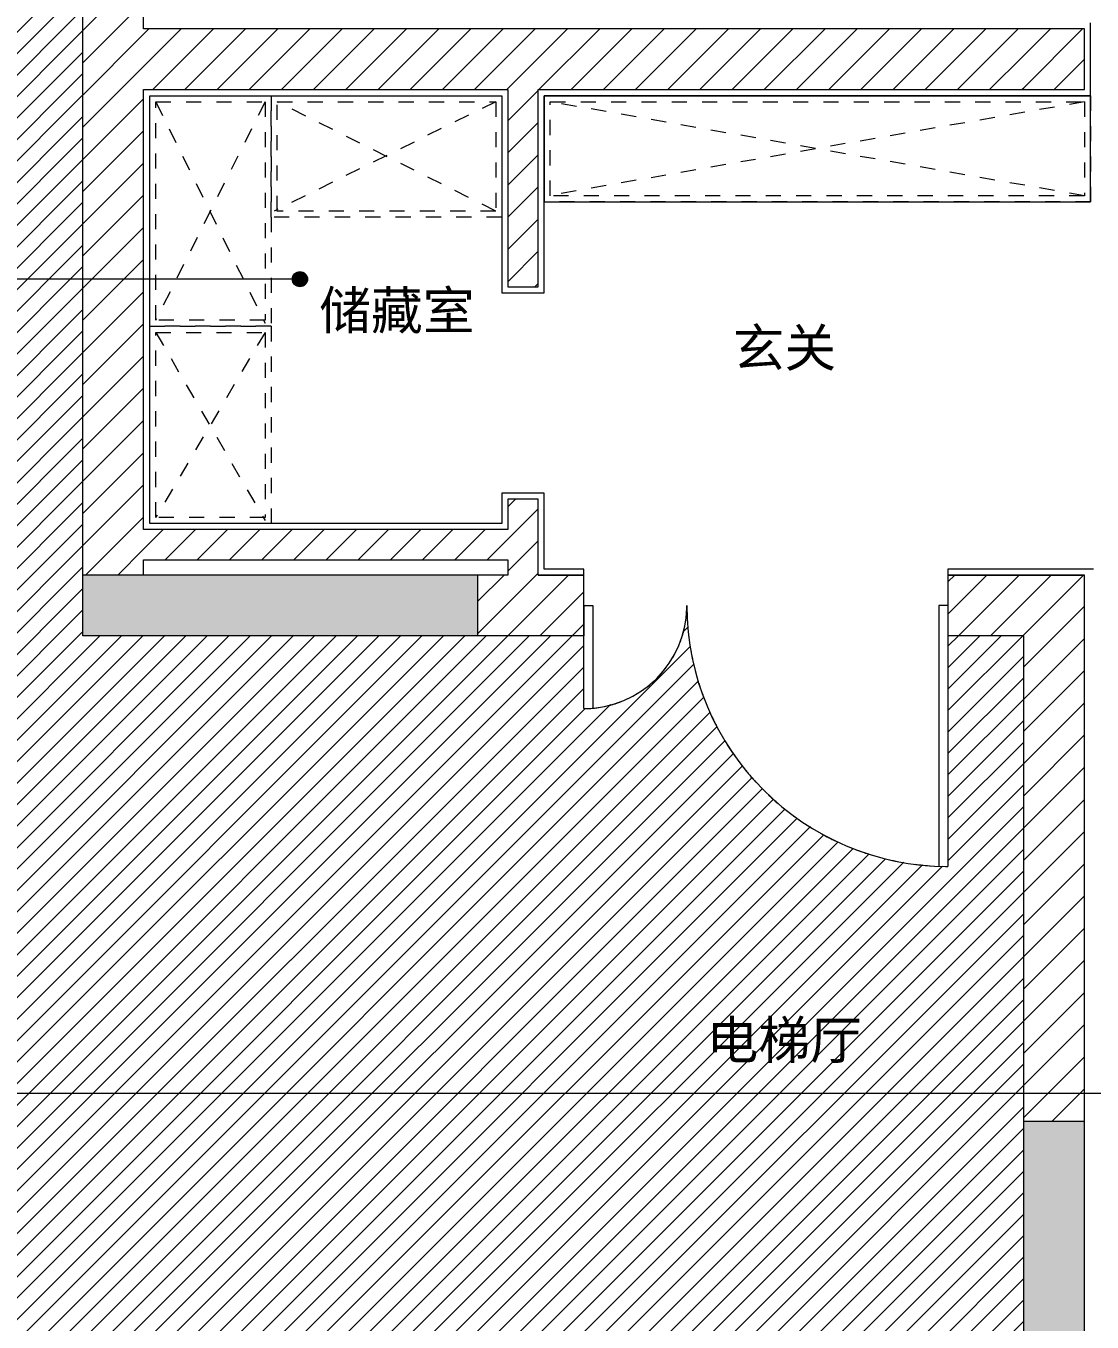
# Model space of a CAD drawing. Header units: millimetres. Extents: x 2160 to 29548, y 1196 to 18324.
# Drawn here: x 10446 to 13959, y 4938 to 9210 of the extents above; entities that cross this region are included whole.
import ezdxf

# ---------------------------------------------------------------- set-up
doc = ezdxf.new("R2010")
doc.units = ezdxf.units.MM
doc.linetypes.add('JZ-I-活动家具', pattern=[100, 50, -50])
doc.linetypes.add('LH-A-虚线', pattern=[100, 50, -50])
for name, color, linetype, lineweight, true_color in [('A-DETL-3', 7, 'Continuous', 18, 0x848400), ('A-DETL-5', 4, 'Continuous', 5, 0x00ffff), ('A-DETL-GENF-1', 7, 'LH-A-虚线', 5, 0x656565), ('A-DETL-GENF-2', 4, 'Continuous', 5, 0x00ffff), ('A-DETL-GENF-4', 7, 'Continuous', 5, 0x1e1e1e), ('A-DETL-GENF-5', 9, 'Continuous', 5, 0x808080), ('A-DETL-GENF-6', 9, 'JZ-I-活动家具', 5, 0x808080), ('A-DOOR-1', 4, 'Continuous', 9, 0x00ffff), ('A-新建墙体', 7, 'Continuous', 18, 0x848400), ('A-新建墙体-1', 9, 'Continuous', 18, 0x808080), ('A-新建墙体-2', 9, 'Continuous', 5, 0x808080), ('A-新建墙体-3', 7, 'Continuous', 9, 0xff8080), ('G-ANNO-TEXT-1', 7, 'Continuous', 5, 0x008000)]:
    doc.layers.add(name, color=color, linetype=linetype, lineweight=lineweight, true_color=true_color)
doc.styles.add('宋体_1', font='', dxfattribs={"height": 125})
doc.styles.get('宋体_1').set_extended_font_data('SimSun')
pattern_1 = [(45, (11833.81, 0), (-53.033, 53.033), [])]

# ---------------------------------------------------------------- blocks, each defined once
blk = doc.blocks.new('LH-A-平开门_钢木质-子母无亮子 - FDM1223-14123486-02平面布置及立面索引')
at = {"layer": 'A-DETL-GENF-1'}
for centre, radius, start, end in [((-600, 0), 860, 82.7814, 90), ((-600, 0), 860, 75.555, 80.4026), ((-600, 0), 860, 68.3253, 72.7005), ((-600, 0), 860, 61.0912, 65.2797), ((-600, 0), 860, 53.8511, 57.9519), ((-600, 0), 860, 46.6021, 50.6664), ((-600, 0), 860, 39.3396, 43.4036), ((-600, 0), 860, 32.0546, 36.1545), ((-600, 0), 860, 24.7279, 28.9142), ((-600, 0), 860, 17.3096, 21.68), ((600, 0), 340, 115.497, 122.0364), ((600, 0), 340, 104.1553, 111.3373), ((600, 0), 340, 90.0001, 100.659), ((600, 0), 340, 126.4291, 132.7693), ((-600, 0), 860, 9.6164, 14.4503), ((600, 0), 340, 137.2247, 143.5642), ((600, 0), 340, 147.9579, 154.4946), ((-600, 0), 860, 360, 7.2239), ((600, 0), 340, 158.6572, 165.8302), ((600, 0), 340, 169.3356, 180)]:
    blk.add_arc(centre, radius, start, end, dxfattribs=at)
at = {"layer": 'A-DETL-GENF-2'}
for p, q in [((-570, 0), (-570.1, 858.2)), ((570, 0), (570.1, 337.4)), ((-600, 0), (-600, 100)), ((600, 0), (600, 100)), ((-600, 0), (-570, 0)), ((600, 0), (570, 0))]:
    blk.add_line(p, q, dxfattribs=at)
blk = doc.blocks.new('JZ-I-柜体2D - JZ-I-柜体350x1800-14194161-02平面布置及立面索引')
at = {"layer": 'A-DETL-GENF-6'}
for p, q in [((0, 0), (0, 1800)), ((0, 1800), (350, 1800)), ((350, 1800), (350, 0)), ((20, 1780), (330, 1780)), ((20, 20), (20, 1780)), ((20, 1780), (330, 10.1)), ((330, 1780), (20, 20)), ((330, 1780), (330, 20)), ((350, 0), (0, 0)), ((330, 20), (20, 20))]:
    blk.add_line(p, q, dxfattribs=at)
blk = doc.blocks.new('JZ-I-柜体2D - JZ-I-柜体400x760-14194258-02平面布置及立面索引')
at = {"layer": 'A-DETL-GENF-6'}
for p, q in [((0, 0), (0, 760)), ((0, 760), (400, 760)), ((20, 740), (380, 740)), ((20, 20), (20, 740)), ((20, 740), (380, 10.1)), ((380, 740), (20, 20)), ((380, 740), (380, 20)), ((400, 760), (400, 0)), ((400, 0), (0, 0)), ((380, 20), (20, 20))]:
    blk.add_line(p, q, dxfattribs=at)
blk = doc.blocks.new('JZ-I-柜体2D - JZ-I-柜体400x650-14194523-02平面布置及立面索引')
at = {"layer": 'A-DETL-GENF-6'}
for p, q in [((0, 0), (0, 650)), ((0, 650), (400, 650)), ((400, 650), (400, 0)), ((20, 630), (380, 630)), ((20, 20), (20, 630)), ((20, 630), (380, 10.1)), ((380, 630), (20, 20)), ((380, 630), (380, 20)), ((400, 0), (0, 0)), ((380, 20), (20, 20))]:
    blk.add_line(p, q, dxfattribs=at)

msp = doc.modelspace()

# ---------------------------------------------------------------- hatches: boundary and pattern name
at = {"layer": 'A-DETL-GENF-4'}
h = msp.add_hatch(dxfattribs=at)
h.set_pattern_fill('FP_6', color=256, style=0, pattern_type=2)
h.set_pattern_definition([(45, (11833.807, 0), (-35.35534, 35.35534), [])])
h.paths.add_polyline_path([(23462.2, 2900), (26733.8, 2900), (26733.8, 16700), (9283.8, 16700), (9283.8, 2900), (22371.4, 2900)], flags=0)
h.paths.add_polyline_path([(26333.8, 3300), (13733.8, 3300), (13733.8, 7200), (13483.8, 7200), (13483.8, 6440), (13380.1, 6446.3), (13278, 6465), (13178.8, 6495.9), (13084.1, 6538.5), (12995.3, 6592.2), (12913.5, 6656.3), (12840.1, 6729.7), (12776, 6811.5), (12722.3, 6900.3), (12679.7, 6995), (12648.8, 7094.2), (12630.1, 7196.3), (12623.8, 7300), (12618.6, 7241), (12603.3, 7183.7), (12578.3, 7130), (12544.3, 7081.5), (12502.4, 7039.5), (12453.8, 7005.6), (12400.1, 6980.5), (12342.8, 6965.2), (12283.8, 6960), (12283.8, 7200), (10633.8, 7200), (10633.8, 16300), (19133.6, 16300), (19245.6, 16293.7), (19356.2, 16274.9), (19463.9, 16243.9), (19567.5, 16201), (19665.7, 16146.7), (19757.1, 16081.8), (19840.8, 16007.1), (19917.3, 15920.9), (19980.4, 15832), (20034.6, 15733.9), (20077.5, 15630.3), (20108.6, 15522.5), (20127.4, 15412), (20133.6, 15300), (20133.6, 14200), (26333.8, 14200), (26333.8, 4624.6)], flags=0)
at = {"layer": 'A-新建墙体-1'}
for points in [[(11733.8, 7200), (11733.8, 7400), (10633.8, 7400), (10633.8, 7200), (11464.3, 7200)], [(11933.8, 7200), (11933.8, 7400), (11733.8, 7400), (11733.8, 7200)], [(13933.8, 3300), (13933.8, 5600), (13733.8, 5600), (13733.8, 3300)]]:
    msp.add_hatch(color=256, dxfattribs=at).paths.add_polyline_path(points, flags=0)
at = {"layer": 'A-新建墙体-2'}
h = msp.add_hatch(dxfattribs=at)
h.set_pattern_fill('FP_1', color=256, style=0, pattern_type=2)
h.set_pattern_definition(pattern_1)
h.paths.add_polyline_path([(10833.8, 7400), (10833.8, 10350), (10633.8, 10350), (10633.8, 7400)], flags=0)
h = msp.add_hatch(dxfattribs=at)
h.set_pattern_fill('FP_1', color=256, style=0, pattern_type=2)
h.set_pattern_definition(pattern_1)
h.paths.add_polyline_path([(13645.7, 9000), (13733.8, 9000), (13733.8, 9200), (10833.8, 9200), (10833.8, 9000), (13100.3, 9000)], flags=0)
h = msp.add_hatch(dxfattribs=at)
h.set_pattern_fill('FP_1', color=256, style=0, pattern_type=2)
h.set_pattern_definition(pattern_1)
h.paths.add_polyline_path([(13933.8, 9000), (13933.8, 9200), (13733.8, 9200), (13733.8, 9000)], flags=0)
h = msp.add_hatch(dxfattribs=at)
h.set_pattern_fill('FP_1', color=256, style=0, pattern_type=2)
h.set_pattern_definition(pattern_1)
h.paths.add_polyline_path([(12133.8, 7400), (12133.8, 7650), (12033.8, 7650), (12033.8, 7400)], flags=0)
h.paths.add_polyline_path([(12133.8, 8350), (12133.8, 9000), (12033.8, 9000), (12033.8, 8350)], flags=0)
h = msp.add_hatch(dxfattribs=at)
h.set_pattern_fill('FP_1', color=256, style=0, pattern_type=2)
h.set_pattern_definition(pattern_1)
h.paths.add_polyline_path([(12033.8, 7450), (12033.8, 7550), (10833.8, 7550), (10833.8, 7450), (11464.3, 7450)], flags=0)
h = msp.add_hatch(dxfattribs=at)
h.set_pattern_fill('FP_1', color=256, style=0, pattern_type=2)
h.set_pattern_definition(pattern_1)
h.paths.add_polyline_path([(13933.8, 7200), (13933.8, 7400), (13483.8, 7400), (13483.8, 7200), (13733.8, 7200)], flags=0)
h.paths.add_polyline_path([(12283.8, 7200), (12283.8, 7400), (11933.8, 7400), (11933.8, 7200)], flags=0)
h = msp.add_hatch(dxfattribs=at)
h.set_pattern_fill('FP_1', color=256, style=0, pattern_type=2)
h.set_pattern_definition(pattern_1)
h.paths.add_polyline_path([(13733.8, 5600), (13933.8, 5600), (13933.8, 7200), (13733.8, 7200), (13733.8, 6349.6)], flags=0)
at = {"layer": 'G-ANNO-TEXT-1'}
h = msp.add_hatch(color=256, dxfattribs=at)
edge = h.paths.add_edge_path(flags=0)
edge.add_arc((11348.9, 8375.5), 25, 0, 360)

# ---------------------------------------------------------------- linework, layer by layer
at = {"layer": 'A-DETL-3'}
for p, q in [((10633.8, 7200), (10633.8, 16300)), ((12283.8, 7200), (10633.8, 7200)), ((12283.8, 6960), (12283.8, 7200)), ((13733.8, 7200), (13483.8, 7200)), ((13483.8, 7200), (13483.8, 6440)), ((13733.8, 3300), (13733.8, 7200))]:
    msp.add_line(p, q, dxfattribs=at)
for centre, radius, start, end in [((12283.8, 7300), 340, 270, 0), ((13483.8, 7300), 860, 180, 270)]:
    msp.add_arc(centre, radius, start, end, dxfattribs=at)
at = {"layer": 'A-DETL-5'}
for p, q in [((12153.8, 8980), (12153.8, 8630)), ((13953.8, 8980), (12153.8, 8980)), ((13953.8, 8630), (13953.8, 8980)), ((12153.8, 8630), (13953.8, 8630))]:
    msp.add_line(p, q, dxfattribs=at)
at = {"layer": 'A-新建墙体'}
for p, q in [((10833.8, 9200), (10833.8, 12900)), ((13933.8, 9200), (10833.8, 9200)), ((13933.8, 9000), (13933.8, 9200)), ((10833.8, 7550), (10833.8, 9000)), ((10833.8, 9000), (12033.8, 9000)), ((12033.8, 9000), (12033.8, 8350)), ((12133.8, 9000), (13933.8, 9000)), ((12133.8, 8350), (12133.8, 9000)), ((12033.8, 8350), (12133.8, 8350)), ((12033.8, 7650), (12033.8, 7550)), ((12133.8, 7650), (12033.8, 7650)), ((12133.8, 7400), (12133.8, 7650)), ((12033.8, 7550), (10833.8, 7550)), ((10833.8, 7400), (10833.8, 7450)), ((10833.8, 7450), (12033.8, 7450)), ((12033.8, 7450), (12033.8, 7400)), ((12033.8, 7400), (10633.8, 7400)), ((11933.8, 7400), (11933.8, 7200)), ((12283.8, 7400), (12133.8, 7400)), ((12283.8, 7200), (12283.8, 7400)), ((13933.8, 7400), (13483.8, 7400)), ((13483.8, 7400), (13483.8, 7200)), ((13933.8, 4020), (13933.8, 7400)), ((13733.8, 5600), (13933.8, 5600))]:
    msp.add_line(p, q, dxfattribs=at)
at = {"layer": 'A-新建墙体-3'}
for p, q in [((13953.8, 8980), (13953.8, 9220)), ((10853.8, 8980), (12013.8, 8980)), ((10853.8, 7570), (10853.8, 8980)), ((12013.8, 8980), (12013.8, 8330)), ((12153.8, 8980), (13953.8, 8980)), ((12153.8, 8330), (12153.8, 8980)), ((12013.8, 8330), (12153.8, 8330)), ((12013.8, 7670), (12013.8, 7570)), ((12153.8, 7670), (12013.8, 7670)), ((12153.8, 7420), (12153.8, 7670)), ((12013.8, 7570), (10853.8, 7570)), ((12133.8, 7400), (12283.8, 7400)), ((12283.8, 7420), (12153.8, 7420)), ((12283.8, 7400), (12283.8, 7420)), ((13963.8, 7420), (13483.8, 7420)), ((13483.8, 7420), (13483.8, 7400)), ((13483.8, 7400), (13933.8, 7400)), ((13933.8, 7400), (13933.8, 7400))]:
    msp.add_line(p, q, dxfattribs=at)
at = {"layer": 'G-ANNO-TEXT-1'}
for p, q in [((11348.9, 8375.5), (7420.9, 8375.5)), ((14935.1, 5691.4), (7420.9, 5691.4))]:
    msp.add_line(p, q, dxfattribs=at)
msp.add_circle((11348.9, 8375.5), 25, dxfattribs=at)

# ---------------------------------------------------------------- block references
at = {"layer": 'A-DETL-GENF-5'}
for name, p in [('JZ-I-柜体2D - JZ-I-柜体400x760-14194258-02平面布置及立面索引', (10853.8, 8220)), ('JZ-I-柜体2D - JZ-I-柜体400x650-14194523-02平面布置及立面索引', (10853.8, 7570))]:
    msp.add_blockref(name, p, dxfattribs=at)
at = {"layer": 'A-DETL-GENF-5', "rotation": 269.9999999999997}
for name, p in [('JZ-I-柜体2D - JZ-I-柜体400x760-14194258-02平面布置及立面索引', (11253.8, 8980)), ('JZ-I-柜体2D - JZ-I-柜体350x1800-14194161-02平面布置及立面索引', (12153.8, 8980))]:
    msp.add_blockref(name, p, dxfattribs=at)
at = {"layer": 'A-DOOR-1', "rotation": 180}
msp.add_blockref('LH-A-平开门_钢木质-子母无亮子 - FDM1223-14123486-02平面布置及立面索引', (12883.8, 7300), dxfattribs=at)

# ---------------------------------------------------------------- texts
at = {"layer": 'G-ANNO-TEXT-1', "char_height": 125, "attachment_point": 1, "line_spacing_factor": 0.877739, "style": '宋体_1'}
for s, insert, width in [('\\pt600,1200,1800,2400,3000,3600,4200,4800,5400,6000,6600,7200,7800,8400,9000,9600,10200,10800,11400,12000,12600,13200,13800,14400,15000,15600,16200,16800,17400,18000,18600,19200;储藏室', (11412.6, 8335), 564.59), ('\\pt600,1200,1800,2400,3000,3600,4200,4800,5400,6000,6600,7200,7800,8400,9000,9600,10200,10800,11400,12000,12600,13200,13800,14400,15000,15600,16200,16800,17400,18000,18600,19200;玄关', (12774.7, 8211.6), 377.74), ('\\pt600,1200,1800,2400,3000,3600,4200,4800,5400,6000,6600,7200,7800,8400,9000,9600,10200,10800,11400,12000,12600,13200,13800,14400,15000,15600,16200,16800,17400,18000,18600,19200;电梯厅', (12688.7, 5930.1), 564.59)]:
    msp.add_mtext(s, dxfattribs=dict(at, insert=insert, width=width))

doc.saveas('drawing.dxf')
